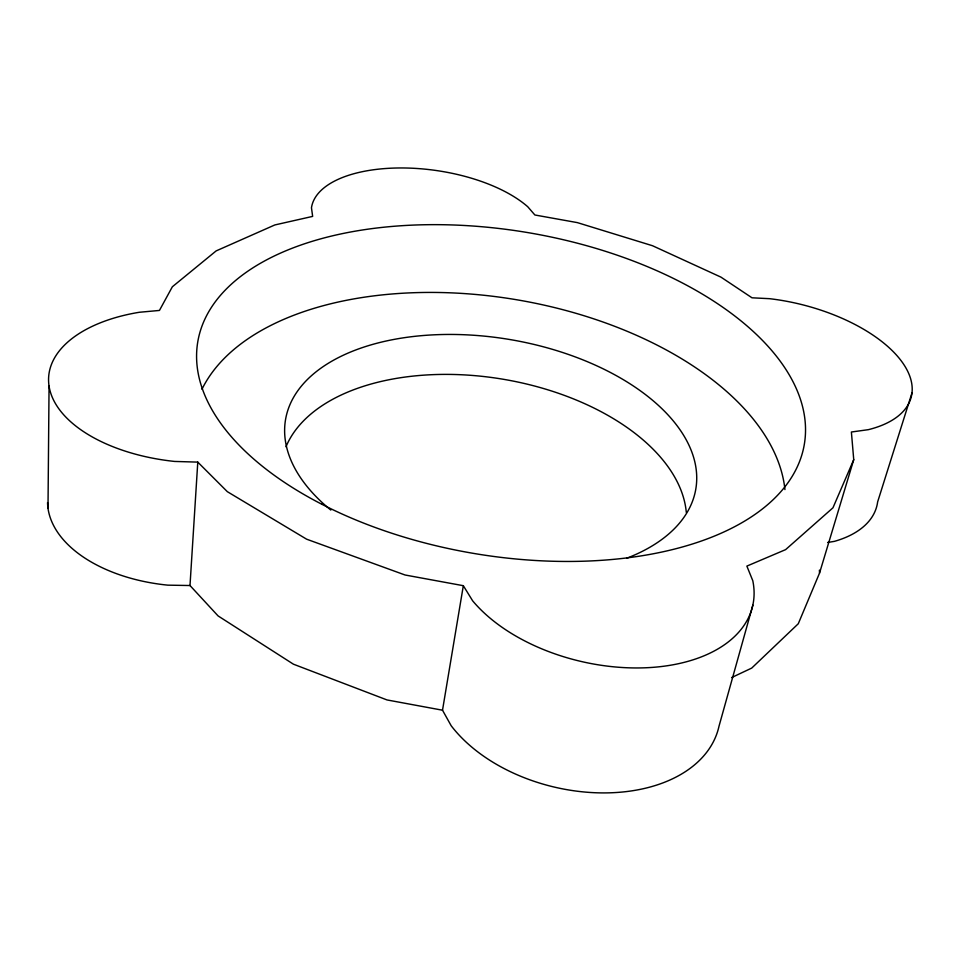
<?xml version="1.0" encoding="UTF-8"?>
<svg xmlns="http://www.w3.org/2000/svg" width="960" height="960" viewBox="0 0 960 960"><rect width="100%" height="100%" fill="white"/><g stroke="black" fill="none" stroke-linecap="round" stroke-linejoin="round"><path stroke-width="1.44" d="M48 508.296L49.056 386.124M752.856 605.148L718.992 726.264A146.484 96.132 13.3 0 1 603.3 792.912A146.484 96.132 13.3 0 1 451.176 725.736L442.512 710.208L387 699.936L293.424 664.188L218.076 615.912L189.996 585.528L197.784 462.12L174.6 461.436A142.104 76.512 3.6 0 1 49.728 389.556A142.104 76.512 3.6 0 1 139.38 312.264L159.444 310.44L172.356 286.776L216.144 250.908L274.824 224.952L312.648 216.396L311.472 207.792A117.84 54.552 8.1 0 1 400.116 167.964A117.84 54.552 8.1 0 1 527.736 206.736L534.888 214.992L577.368 222.624L652.536 245.736L720.972 277.14L752.004 297.804L769.5 298.68A127.956 62.628 14.2 0 1 901.128 360.72A127.956 62.628 14.2 0 1 868.32 429.672L851.388 432.012L853.74 459.66L819.552 573.048L798.276 623.748L751.716 668.088L731.604 677.568M442.512 710.208L463.332 585.696L405.048 574.992L306.612 539.184L227.34 491.676L197.784 462.12M912 392.832L877.632 501.924A123.024 66.324 14.8 0 1 834.42 541.356L827.592 542.484M853.74 459.66L832.956 507.804L785.604 549.636L746.868 566.1L752.784 580.692A153.576 92.268 12.7 0 1 652.212 667.404A153.576 92.268 12.7 0 1 472.632 600.804L463.332 585.696M189.996 585.528L167.856 585.156A136.068 80.352 2.7 0 1 47.544 502.596M819.396 570.144L819.552 573.048M330.828 510.06A208.044 116.376 9.6 0 1 358.608 348.912A208.044 116.376 9.6 0 1 647.136 395.88A208.044 116.376 9.6 0 1 626.76 558.228M285.996 446.76A204.876 118.5 9.6 0 1 501.66 378.996A204.876 118.5 9.6 0 1 686.304 512.448M201.96 389.256A299.58 168.36 9.6 0 1 518.316 300.036A299.58 168.36 9.6 0 1 784.932 489.576M321.816 504.24A307.584 162.684 9.6 0 0 803.832 446.988A307.584 162.684 9.6 0 0 377.484 227.928A307.584 162.684 9.6 0 0 321.816 504.24"/></g></svg>
